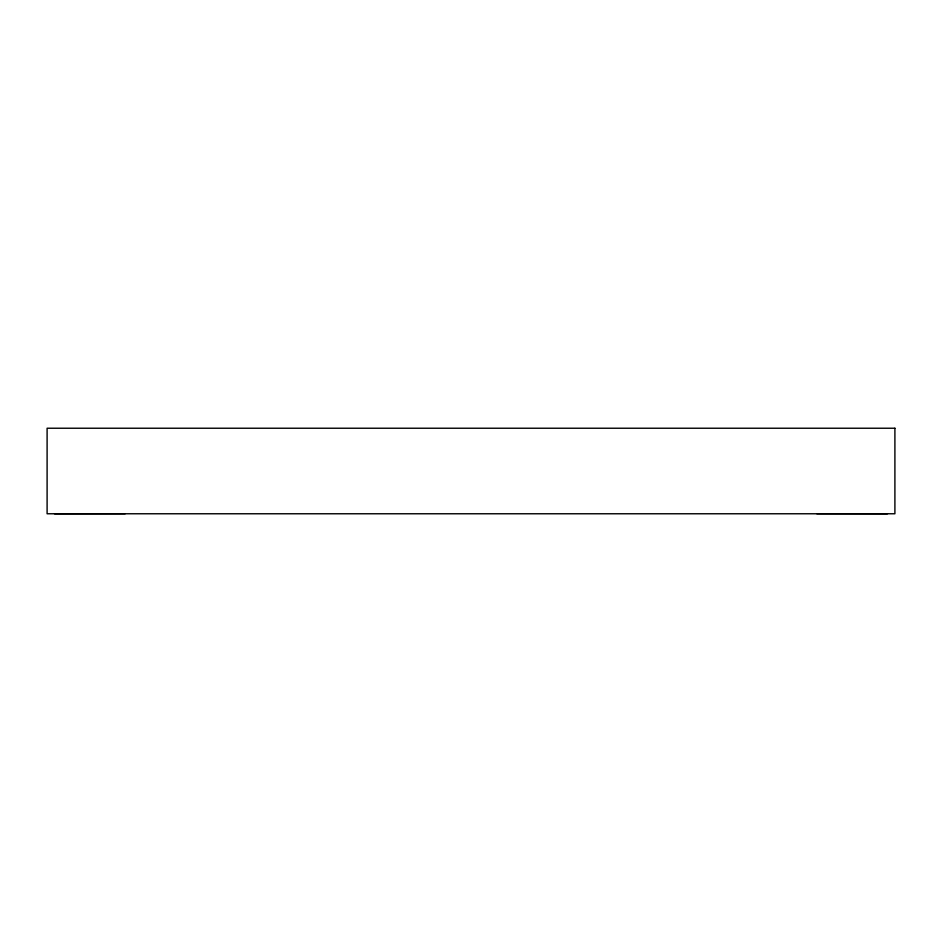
<?xml version="1.0" encoding="UTF-8"?>
<svg xmlns="http://www.w3.org/2000/svg" width="942" height="942" viewBox="0 0 942 942"><rect width="100%" height="100%" fill="white"/><g stroke="black" fill="none" stroke-linecap="round" stroke-linejoin="round"><path stroke-width="1.41" d="M54.542 513.767L125.192 513.708M816.808 513.708L887.458 513.767M894.9 428.233L47.1 428.233L47.1 513.767L894.9 513.767L894.9 428.233"/></g></svg>
